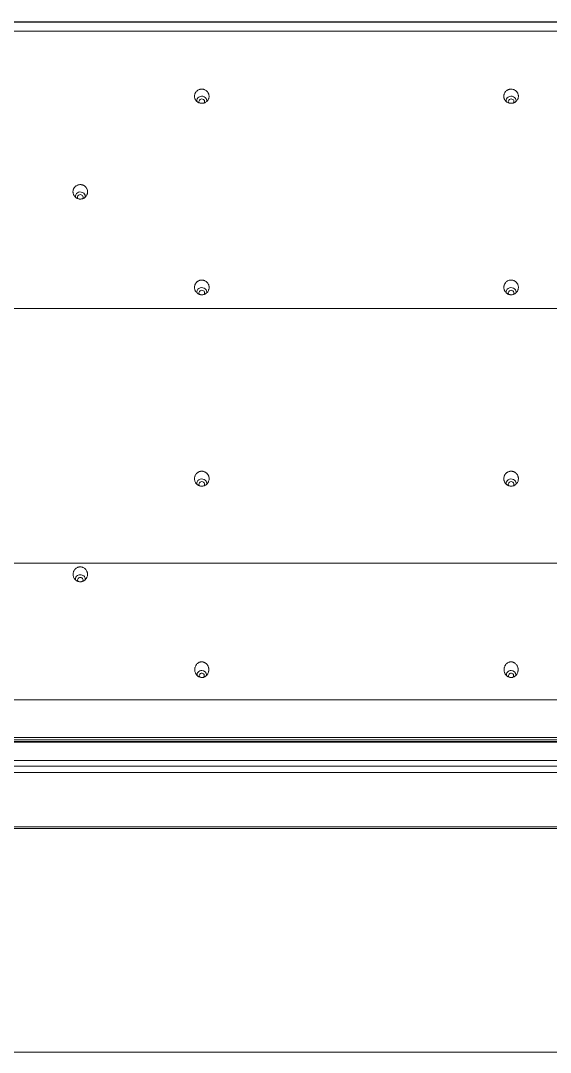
# Model space of a CAD drawing. Header units: millimetres. Extents: x 70151 to 230897, y 35202 to 113211.
# Drawn here: x 171612.6 to 171684.9, y 68656.1 to 68796.8 of the extents above; entities that cross this region are included whole.
import ezdxf

# ---------------------------------------------------------------- set-up
doc = ezdxf.new("R2010")
doc.units = ezdxf.units.MM
doc.header["$LTSCALE"] = 50
doc.layers.add('2-con', color=2, linetype='Continuous')
doc.layers.add('mark-B', color=2, linetype='Continuous', lineweight=20)

# ---------------------------------------------------------------- blocks, each defined once
blk = doc.blocks.new('무풍1way 일반')
at = {"layer": 'mark-B'}
for p, q in [((-439.26, -500.22), (439.26, -500.22)), ((-439.26, -500.24), (439.26, -500.24))]:
    blk.add_line(p, q, dxfattribs=at)
for centre, major_axis, start_param, end_param in [((-170.2, -411.21), (-0.641, 0), 6.140244, 6.283185), ((-170.2, -411.21), (-0.641, 0), 0, 1.570794), ((-170.2, -411.11), (0.346, 0), 2.274711, 6.283185), ((-170.2, -411.21), (-0.641, 0), 1.570794, 3.322627), ((-170.2, -411.11), (0.346, 0), 0, 0.786376), ((-128.03, -411.21), (-0.641, 0), 6.140244, 6.283185), ((-128.03, -411.21), (-0.641, 0), 0, 1.570794), ((-128.03, -411.11), (0.346, 0), 2.274711, 6.283185), ((-128.03, -411.21), (-0.641, 0), 1.570794, 3.322627), ((-128.03, -411.11), (0.346, 0), 0, 0.786376), ((-111.46, -424.26), (-0.666, 0), 6.13553, 6.283185), ((-111.46, -424.26), (-0.666, 0), 0, 1.5708), ((-111.46, -424.16), (0.372, 0), 2.50954, 6.283185), ((-111.46, -424.26), (-0.666, 0), 1.570794, 3.286499), ((-111.46, -424.16), (0.372, 0), 0, 0.653554), ((-170.2, -437.3), (-0.681, 0), 0, 3.312518), ((-170.2, -437.3), (-0.681, 0), 6.160467, 6.283185), ((-170.2, -437.2), (0.387, 0), 2.475078, 6.283185), ((-170.2, -437.2), (0.387, 0), 0, 0.649326), ((-128.03, -437.3), (-0.681, 0), 6.121197, 6.283185), ((-128.03, -437.3), (-0.681, 0), 0, 3.287283), ((-128.03, -437.2), (0.387, 0), 2.50895, 6.283185), ((-128.03, -437.2), (0.387, 0), 0, 0.657668), ((-170.2, -463.39), (-0.681, 0), 6.146921, 6.283185), ((-170.2, -463.39), (-0.681, 0), 0, 3.288756), ((-170.2, -463.29), (0.387, 0), 2.502574, 6.283185), ((-170.2, -463.29), (0.387, 0), 0, 0.658559), ((-128.03, -463.39), (-0.681, 0), 0, 3.286696), ((-128.03, -463.39), (-0.681, 0), 6.152808, 6.283185), ((-128.03, -463.29), (0.387, 0), 2.546164, 6.283185), ((-128.03, -463.29), (0.387, 0), 0, 0.595424), ((-111.46, -476.43), (-0.681, 0), 0, 3.280312), ((-111.46, -476.43), (-0.681, 0), 6.164986, 6.283185), ((-111.46, -476.33), (0.387, 0), 2.580027, 6.283185), ((-111.46, -476.33), (0.387, 0), 0, 0.55135), ((-170.2, -489.48), (-0.681, 0), 0, 3.274716), ((-170.2, -489.48), (-0.681, 0), 6.168127, 6.283185), ((-170.2, -489.38), (0.387, 0), 2.563152, 6.283185), ((-170.2, -489.38), (0.387, 0), 0, 0.584731), ((-128.03, -489.48), (-0.681, 0), 0, 3.274128), ((-128.03, -489.48), (-0.681, 0), 6.176466, 6.283185), ((-128.03, -489.38), (0.387, 0), 2.613321, 6.283185), ((-128.03, -489.38), (0.387, 0), 0, 0.511099)]:
    blk.add_ellipse(centre, major_axis=major_axis, ratio=0.913545, start_param=start_param, end_param=end_param, dxfattribs=at)
for points, degree, knots in [([(-456.22, -359.74), (-451.47, -359.74), (-441.96, -359.74), (-422.95, -359.74), (-389.69, -359.74), (-342.16, -359.74), (-285.14, -359.74), (-209.1, -359.74), (-114.05, -359.74), (-38.02, -359.74), (0, -359.74)], 3, [0, 0, 0, 0, 0.03125, 0.0625, 0.125, 0.25, 0.375, 0.5, 0.75, 1, 1, 1, 1]), ([(-456.22, -359.74), (-451.47, -359.74), (-441.96, -359.74), (-422.95, -359.74), (-389.69, -359.74), (-342.16, -359.74), (-285.14, -359.74), (-209.1, -359.74), (-114.05, -359.74), (-38.02, -359.74), (0, -359.74)], 3, [0, 0, 0, 0, 0.03125, 0.0625, 0.125, 0.25, 0.375, 0.5, 0.75, 1, 1, 1, 1]), ([(0, -390.48), (-70.86, -390.48), (-141.72, -390.48), (-248.01, -390.48), (-301.15, -390.48), (-363.15, -390.48), (-394.15, -390.48), (-411.87, -390.48), (-420.73, -390.48), (-425.15, -390.48)], 3, [0, 0, 0, 0, 0.5, 0.5, 0.75, 0.875, 0.9375, 0.96875, 1, 1, 1, 1]), ([(0, -390.48), (-70.86, -390.48), (-141.72, -390.48), (-248.01, -390.48), (-301.15, -390.48), (-363.15, -390.48), (-394.15, -390.48), (-411.87, -390.48), (-420.73, -390.48), (-425.15, -390.48)], 3, [0, 0, 0, 0, 0.5, 0.5, 0.75, 0.875, 0.9375, 0.96875, 1, 1, 1, 1]), ([(0, -397.9), (-35.56, -397.9), (-106.68, -397.9), (-213.36, -397.9), (-302.26, -397.9), (-364.49, -397.9), (-395.6, -397.9), (-413.38, -397.9), (-422.27, -397.9), (-426.72, -397.9)], 3, [0, 0, 0, 0, 0.25, 0.5, 0.75, 0.875, 0.9375, 0.96875, 1, 1, 1, 1]), ([(0, -397.9), (-35.56, -397.9), (-106.68, -397.9), (-213.36, -397.9), (-302.26, -397.9), (-364.49, -397.9), (-395.6, -397.9), (-413.38, -397.9), (-422.27, -397.9), (-426.72, -397.9)], 3, [0, 0, 0, 0, 0.25, 0.5, 0.75, 0.875, 0.9375, 0.96875, 1, 1, 1, 1]), ([(-426.89, -398.74), (-422.45, -398.74), (-418, -398.74), (-409.11, -398.74), (-404.66, -398.74), (-391.32, -398.74), (-382.43, -398.74), (-355.74, -398.74), (-302.38, -398.74), (-249.02, -398.74), (-142.3, -398.74), (-71.15, -398.74), (0, -398.74)], 3, [0, 0, 0, 0, 0.03125, 0.03125, 0.0625, 0.0625, 0.125, 0.125, 0.25, 0.5, 0.5, 1, 1, 1, 1]), ([(-426.89, -398.74), (-422.45, -398.74), (-418, -398.74), (-409.11, -398.74), (-404.66, -398.74), (-391.32, -398.74), (-382.43, -398.74), (-355.74, -398.74), (-302.38, -398.74), (-249.02, -398.74), (-142.3, -398.74), (-71.15, -398.74), (0, -398.74)], 3, [0, 0, 0, 0, 0.03125, 0.03125, 0.0625, 0.0625, 0.125, 0.125, 0.25, 0.5, 0.5, 1, 1, 1, 1]), ([(-426.89, -402.05), (-422.44, -402.05), (-418, -402.05), (-409.1, -402.05), (-404.66, -402.05), (-391.32, -402.05), (-382.42, -402.05), (-355.74, -402.05), (-337.96, -402.05), (-284.59, -402.05), (-249.02, -402.05), (-142.3, -402.05), (-71.15, -402.05), (0, -402.05)], 3, [0, 0, 0, 0, 0.03125, 0.03125, 0.0625, 0.0625, 0.125, 0.125, 0.25, 0.25, 0.5, 0.5, 1, 1, 1, 1]), ([(0, -402.14), (-71.15, -402.14), (-142.3, -402.14), (-249.02, -402.14), (-284.59, -402.14), (-337.95, -402.14), (-355.74, -402.14), (-382.42, -402.14), (-391.31, -402.14), (-404.65, -402.14), (-409.1, -402.14), (-417.99, -402.14), (-422.44, -402.14), (-426.89, -402.14)], 3, [0, 0, 0, 0, 0.5, 0.5, 0.75, 0.75, 0.875, 0.875, 0.9375, 0.9375, 0.96875, 0.96875, 1, 1, 1, 1]), ([(-169.32, -411.49), (-169.3, -411.55), (-169.28, -411.61), (-169.26, -411.71), (-169.25, -411.74), (-169.25, -411.79), (-169.25, -411.81), (-169.24, -411.84), (-169.24, -411.86), (-169.24, -411.94), (-169.24, -412.01), (-169.26, -412.11), (-169.26, -412.14), (-169.27, -412.19), (-169.28, -412.2), (-169.28, -412.24), (-169.29, -412.25), (-169.31, -412.33), (-169.34, -412.39), (-169.38, -412.48), (-169.4, -412.51), (-169.43, -412.55), (-169.44, -412.57), (-169.46, -412.59), (-169.47, -412.61), (-169.52, -412.67), (-169.56, -412.72), (-169.64, -412.78), (-169.66, -412.8), (-169.71, -412.83), (-169.72, -412.84), (-169.75, -412.86), (-169.76, -412.87), (-169.84, -412.91), (-169.9, -412.93), (-169.99, -412.96), (-170.02, -412.97), (-170.09, -412.98), (-170.12, -412.98), (-170.22, -412.99), (-170.29, -412.98), (-170.37, -412.97), (-170.39, -412.96), (-170.42, -412.96), (-170.44, -412.95), (-170.48, -412.94), (-170.51, -412.93), (-170.58, -412.9), (-170.61, -412.89), (-170.66, -412.85), (-170.69, -412.83), (-170.77, -412.78), (-170.82, -412.73), (-170.91, -412.63), (-170.95, -412.58), (-171.01, -412.5), (-171.02, -412.47), (-171.04, -412.42), (-171.05, -412.41), (-171.07, -412.38), (-171.07, -412.36), (-171.1, -412.29), (-171.12, -412.22), (-171.14, -412.14), (-171.14, -412.12), (-171.15, -412.09), (-171.15, -412.07), (-171.15, -412.02), (-171.16, -411.99), (-171.16, -411.89), (-171.16, -411.83), (-171.15, -411.74), (-171.14, -411.73), (-171.14, -411.7), (-171.13, -411.68), (-171.12, -411.63), (-171.11, -411.6), (-171.08, -411.5), (-171.06, -411.44), (-171.02, -411.37), (-171.01, -411.35), (-171, -411.33), (-170.99, -411.31), (-170.96, -411.27), (-170.94, -411.24), (-170.88, -411.16), (-170.84, -411.12), (-170.77, -411.06), (-170.76, -411.05), (-170.73, -411.03), (-170.72, -411.02), (-170.68, -410.99), (-170.65, -410.97), (-170.57, -410.93), (-170.5, -410.9), (-170.42, -410.88), (-170.41, -410.87), (-170.38, -410.87), (-170.36, -410.86), (-170.31, -410.85), (-170.24, -410.85), (-170.18, -410.85), (-170.13, -410.85), (-170.11, -410.85), (-170.08, -410.86), (-170.06, -410.86), (-169.98, -410.87), (-169.92, -410.89), (-169.84, -410.93), (-169.82, -410.93), (-169.79, -410.95), (-169.75, -410.97), (-169.68, -411.02), (-169.63, -411.06), (-169.59, -411.09), (-169.58, -411.1), (-169.55, -411.13), (-169.54, -411.14), (-169.49, -411.2), (-169.45, -411.25), (-169.4, -411.32), (-169.39, -411.34), (-169.38, -411.37), (-169.36, -411.4), (-169.35, -411.43), (-169.33, -411.46), (-169.33, -411.47), (-169.32, -411.49)], 3, [0, 0, 0, 0, 0.03125, 0.03125, 0.046875, 0.046875, 0.054687, 0.054687, 0.0625, 0.0625, 0.09375, 0.09375, 0.109375, 0.109375, 0.117187, 0.117187, 0.125, 0.125, 0.15625, 0.15625, 0.171875, 0.171875, 0.179687, 0.179687, 0.1875, 0.1875, 0.21875, 0.21875, 0.234375, 0.234375, 0.242187, 0.242187, 0.25, 0.25, 0.28125, 0.28125, 0.296875, 0.296875, 0.3125, 0.3125, 0.34375, 0.34375, 0.351562, 0.351562, 0.359375, 0.359375, 0.375, 0.375, 0.390625, 0.390625, 0.40625, 0.40625, 0.4375, 0.4375, 0.46875, 0.46875, 0.484375, 0.484375, 0.492187, 0.492187, 0.5, 0.5, 0.53125, 0.53125, 0.539062, 0.539062, 0.546875, 0.546875, 0.5625, 0.5625, 0.59375, 0.59375, 0.601562, 0.601562, 0.609375, 0.609375, 0.625, 0.625, 0.65625, 0.65625, 0.664062, 0.664062, 0.671875, 0.671875, 0.6875, 0.6875, 0.71875, 0.71875, 0.726562, 0.726562, 0.734375, 0.734375, 0.75, 0.75, 0.78125, 0.78125, 0.789062, 0.789062, 0.796875, 0.796875, 0.8125, 0.828125, 0.828125, 0.835937, 0.835937, 0.84375, 0.84375, 0.875, 0.875, 0.882812, 0.882812, 0.890625, 0.90625, 0.921875, 0.921875, 0.929687, 0.929687, 0.9375, 0.9375, 0.96875, 0.96875, 0.976562, 0.976562, 0.984375, 0.992187, 0.992187, 1, 1, 1, 1]), ([(-127.15, -411.49), (-127.12, -411.55), (-127.11, -411.61), (-127.09, -411.71), (-127.08, -411.74), (-127.07, -411.79), (-127.07, -411.81), (-127.07, -411.84), (-127.07, -411.86), (-127.07, -411.94), (-127.07, -412.01), (-127.08, -412.11), (-127.09, -412.14), (-127.1, -412.19), (-127.1, -412.2), (-127.11, -412.24), (-127.12, -412.25), (-127.14, -412.33), (-127.17, -412.39), (-127.21, -412.48), (-127.23, -412.51), (-127.25, -412.55), (-127.26, -412.57), (-127.28, -412.59), (-127.29, -412.61), (-127.34, -412.67), (-127.39, -412.72), (-127.46, -412.78), (-127.49, -412.8), (-127.53, -412.83), (-127.55, -412.84), (-127.57, -412.86), (-127.59, -412.87), (-127.66, -412.91), (-127.72, -412.93), (-127.82, -412.96), (-127.85, -412.97), (-127.92, -412.98), (-127.95, -412.98), (-128.05, -412.99), (-128.12, -412.98), (-128.2, -412.97), (-128.21, -412.96), (-128.25, -412.96), (-128.26, -412.95), (-128.31, -412.94), (-128.34, -412.93), (-128.4, -412.9), (-128.43, -412.89), (-128.49, -412.85), (-128.52, -412.83), (-128.6, -412.78), (-128.65, -412.73), (-128.74, -412.63), (-128.78, -412.58), (-128.83, -412.5), (-128.85, -412.47), (-128.87, -412.42), (-128.88, -412.41), (-128.89, -412.38), (-128.9, -412.36), (-128.93, -412.29), (-128.95, -412.22), (-128.96, -412.14), (-128.97, -412.12), (-128.97, -412.09), (-128.97, -412.07), (-128.98, -412.02), (-128.98, -411.99), (-128.99, -411.89), (-128.98, -411.83), (-128.97, -411.74), (-128.97, -411.73), (-128.96, -411.7), (-128.96, -411.68), (-128.95, -411.63), (-128.94, -411.6), (-128.91, -411.5), (-128.89, -411.44), (-128.85, -411.37), (-128.84, -411.35), (-128.82, -411.33), (-128.82, -411.31), (-128.79, -411.27), (-128.77, -411.24), (-128.71, -411.16), (-128.66, -411.12), (-128.6, -411.06), (-128.59, -411.05), (-128.56, -411.03), (-128.55, -411.02), (-128.51, -410.99), (-128.48, -410.97), (-128.39, -410.93), (-128.33, -410.9), (-128.25, -410.88), (-128.23, -410.87), (-128.2, -410.87), (-128.19, -410.86), (-128.14, -410.85), (-128.07, -410.85), (-128, -410.85), (-127.95, -410.85), (-127.94, -410.85), (-127.9, -410.86), (-127.89, -410.86), (-127.81, -410.87), (-127.74, -410.89), (-127.67, -410.93), (-127.65, -410.93), (-127.62, -410.95), (-127.58, -410.97), (-127.51, -411.02), (-127.45, -411.06), (-127.42, -411.09), (-127.41, -411.1), (-127.38, -411.13), (-127.37, -411.14), (-127.31, -411.2), (-127.27, -411.25), (-127.23, -411.32), (-127.22, -411.34), (-127.21, -411.37), (-127.19, -411.4), (-127.18, -411.43), (-127.16, -411.46), (-127.16, -411.47), (-127.15, -411.49)], 3, [0, 0, 0, 0, 0.03125, 0.03125, 0.046875, 0.046875, 0.054688, 0.054688, 0.0625, 0.0625, 0.09375, 0.09375, 0.109375, 0.109375, 0.117188, 0.117188, 0.125, 0.125, 0.15625, 0.15625, 0.171875, 0.171875, 0.179688, 0.179688, 0.1875, 0.1875, 0.21875, 0.21875, 0.234375, 0.234375, 0.242188, 0.242188, 0.25, 0.25, 0.28125, 0.28125, 0.296875, 0.296875, 0.3125, 0.3125, 0.34375, 0.34375, 0.351563, 0.351563, 0.359375, 0.359375, 0.375, 0.375, 0.390625, 0.390625, 0.40625, 0.40625, 0.4375, 0.4375, 0.46875, 0.46875, 0.484375, 0.484375, 0.492188, 0.492188, 0.5, 0.5, 0.53125, 0.53125, 0.539063, 0.539063, 0.546875, 0.546875, 0.5625, 0.5625, 0.59375, 0.59375, 0.601562, 0.601562, 0.609375, 0.609375, 0.625, 0.625, 0.65625, 0.65625, 0.664062, 0.664062, 0.671875, 0.671875, 0.6875, 0.6875, 0.71875, 0.71875, 0.726562, 0.726562, 0.734375, 0.734375, 0.75, 0.75, 0.78125, 0.78125, 0.789062, 0.789062, 0.796875, 0.796875, 0.8125, 0.828125, 0.828125, 0.835937, 0.835937, 0.84375, 0.84375, 0.875, 0.875, 0.882812, 0.882812, 0.890625, 0.90625, 0.921875, 0.921875, 0.929687, 0.929687, 0.9375, 0.9375, 0.96875, 0.96875, 0.976562, 0.976562, 0.984375, 0.992187, 0.992187, 1, 1, 1, 1]), ([(-110.64, -424.36), (-110.6, -424.42), (-110.57, -424.48), (-110.53, -424.6), (-110.51, -424.66), (-110.49, -424.74), (-110.49, -424.76), (-110.49, -424.79), (-110.48, -424.84), (-110.48, -424.92), (-110.48, -424.98), (-110.48, -425.03), (-110.49, -425.05), (-110.49, -425.08), (-110.49, -425.1), (-110.51, -425.18), (-110.53, -425.24), (-110.56, -425.33), (-110.58, -425.36), (-110.6, -425.4), (-110.61, -425.42), (-110.62, -425.45), (-110.63, -425.46), (-110.67, -425.53), (-110.71, -425.58), (-110.78, -425.65), (-110.81, -425.67), (-110.86, -425.72), (-110.88, -425.74), (-110.96, -425.79), (-111.02, -425.82), (-111.11, -425.86), (-111.14, -425.88), (-111.2, -425.9), (-111.27, -425.91), (-111.33, -425.92), (-111.38, -425.93), (-111.4, -425.93), (-111.43, -425.93), (-111.44, -425.93), (-111.53, -425.93), (-111.59, -425.92), (-111.69, -425.9), (-111.72, -425.89), (-111.78, -425.87), (-111.81, -425.86), (-111.9, -425.82), (-111.96, -425.79), (-112.03, -425.74), (-112.04, -425.73), (-112.07, -425.71), (-112.1, -425.68), (-112.16, -425.62), (-112.2, -425.58), (-112.23, -425.54), (-112.24, -425.52), (-112.26, -425.5), (-112.27, -425.48), (-112.32, -425.41), (-112.34, -425.36), (-112.38, -425.26), (-112.39, -425.23), (-112.41, -425.17), (-112.42, -425.14), (-112.43, -425.04), (-112.44, -424.98), (-112.44, -424.88), (-112.44, -424.85), (-112.43, -424.78), (-112.43, -424.75), (-112.41, -424.65), (-112.39, -424.59), (-112.36, -424.52), (-112.35, -424.5), (-112.34, -424.47), (-112.32, -424.43), (-112.28, -424.36), (-112.24, -424.3), (-112.21, -424.27), (-112.2, -424.25), (-112.18, -424.23), (-112.17, -424.22), (-112.11, -424.16), (-112.06, -424.11), (-111.98, -424.06), (-111.95, -424.04), (-111.91, -424.02), (-111.9, -424.01), (-111.87, -423.99), (-111.85, -423.99), (-111.78, -423.95), (-111.72, -423.93), (-111.64, -423.92), (-111.62, -423.91), (-111.59, -423.91), (-111.57, -423.91), (-111.52, -423.9), (-111.49, -423.9), (-111.39, -423.9), (-111.32, -423.91), (-111.23, -423.93), (-111.2, -423.94), (-111.13, -423.96), (-111.07, -423.98), (-111.01, -424.01), (-110.97, -424.03), (-110.96, -424.04), (-110.93, -424.06), (-110.92, -424.07), (-110.85, -424.12), (-110.8, -424.16), (-110.73, -424.23), (-110.71, -424.26), (-110.67, -424.31), (-110.65, -424.34), (-110.64, -424.36)], 3, [0, 0, 0, 0, 0.03125, 0.03125, 0.0625, 0.0625, 0.070313, 0.070313, 0.078125, 0.09375, 0.109375, 0.109375, 0.117188, 0.117188, 0.125, 0.125, 0.15625, 0.15625, 0.171875, 0.171875, 0.179688, 0.179688, 0.1875, 0.1875, 0.21875, 0.21875, 0.234375, 0.234375, 0.25, 0.25, 0.28125, 0.28125, 0.296875, 0.296875, 0.3125, 0.328125, 0.328125, 0.335937, 0.335937, 0.34375, 0.34375, 0.375, 0.375, 0.390625, 0.390625, 0.40625, 0.40625, 0.4375, 0.4375, 0.445312, 0.445312, 0.453125, 0.46875, 0.484375, 0.484375, 0.492187, 0.492187, 0.5, 0.5, 0.53125, 0.53125, 0.546875, 0.546875, 0.5625, 0.5625, 0.59375, 0.59375, 0.609375, 0.609375, 0.625, 0.625, 0.65625, 0.65625, 0.664063, 0.664063, 0.671875, 0.6875, 0.703125, 0.703125, 0.710938, 0.710938, 0.71875, 0.71875, 0.75, 0.75, 0.765625, 0.765625, 0.773438, 0.773438, 0.78125, 0.78125, 0.8125, 0.8125, 0.820313, 0.820313, 0.828125, 0.828125, 0.84375, 0.84375, 0.875, 0.875, 0.890625, 0.890625, 0.90625, 0.921875, 0.921875, 0.929688, 0.929688, 0.9375, 0.9375, 0.96875, 0.96875, 0.984375, 0.984375, 1, 1, 1, 1]), ([(-169.21, -437.9), (-169.2, -437.96), (-169.21, -438.09), (-169.24, -438.22), (-169.26, -438.3), (-169.27, -438.31), (-169.28, -438.34), (-169.3, -438.39), (-169.34, -438.46), (-169.37, -438.52), (-169.4, -438.56), (-169.41, -438.57), (-169.43, -438.6), (-169.44, -438.61), (-169.49, -438.67), (-169.54, -438.72), (-169.62, -438.78), (-169.64, -438.8), (-169.69, -438.83), (-169.7, -438.84), (-169.73, -438.85), (-169.74, -438.86), (-169.82, -438.9), (-169.88, -438.92), (-169.96, -438.94), (-169.98, -438.95), (-170.01, -438.95), (-170.02, -438.96), (-170.07, -438.97), (-170.11, -438.97), (-170.21, -438.98), (-170.27, -438.97), (-170.35, -438.96), (-170.37, -438.96), (-170.4, -438.95), (-170.45, -438.94), (-170.53, -438.92), (-170.59, -438.89), (-170.64, -438.87), (-170.65, -438.86), (-170.68, -438.85), (-170.7, -438.84), (-170.77, -438.79), (-170.82, -438.76), (-170.88, -438.7), (-170.89, -438.69), (-170.91, -438.66), (-170.93, -438.65), (-170.96, -438.61), (-170.98, -438.59), (-171.04, -438.51), (-171.07, -438.45), (-171.11, -438.36), (-171.12, -438.33), (-171.15, -438.27), (-171.17, -438.21), (-171.18, -438.14), (-171.19, -438.08), (-171.19, -438.05), (-171.2, -437.95), (-171.19, -437.88), (-171.18, -437.79), (-171.18, -437.75), (-171.16, -437.71), (-171.16, -437.69), (-171.15, -437.66), (-171.15, -437.64), (-171.12, -437.56), (-171.09, -437.5), (-171.05, -437.43), (-171.05, -437.42), (-171.03, -437.39), (-171.02, -437.38), (-170.99, -437.34), (-170.97, -437.31), (-170.91, -437.24), (-170.86, -437.19), (-170.8, -437.14), (-170.78, -437.13), (-170.75, -437.11), (-170.71, -437.08), (-170.64, -437.04), (-170.58, -437.01), (-170.54, -437), (-170.52, -436.99), (-170.49, -436.98), (-170.47, -436.97), (-170.39, -436.95), (-170.33, -436.94), (-170.23, -436.94), (-170.19, -436.94), (-170.14, -436.94), (-170.13, -436.94), (-170.09, -436.94), (-170.08, -436.94), (-170, -436.96), (-169.93, -436.97), (-169.85, -437), (-169.84, -437.01), (-169.81, -437.02), (-169.76, -437.04), (-169.69, -437.08), (-169.63, -437.12), (-169.6, -437.15), (-169.58, -437.16), (-169.56, -437.18), (-169.54, -437.19), (-169.48, -437.24), (-169.44, -437.29), (-169.38, -437.37), (-169.36, -437.4), (-169.33, -437.46), (-169.32, -437.49), (-169.27, -437.58), (-169.25, -437.64), (-169.23, -437.73), (-169.22, -437.77), (-169.21, -437.83), (-169.21, -437.86), (-169.21, -437.9)], 3, [0, 0, 0, 0, 0.03125, 0.0625, 0.0625, 0.070313, 0.070313, 0.078125, 0.09375, 0.109375, 0.109375, 0.117188, 0.117188, 0.125, 0.125, 0.15625, 0.15625, 0.171875, 0.171875, 0.179688, 0.179688, 0.1875, 0.1875, 0.21875, 0.21875, 0.226563, 0.226563, 0.234375, 0.234375, 0.25, 0.25, 0.28125, 0.28125, 0.289063, 0.289063, 0.296875, 0.3125, 0.328125, 0.328125, 0.335938, 0.335938, 0.34375, 0.34375, 0.375, 0.375, 0.382813, 0.382813, 0.390625, 0.390625, 0.40625, 0.40625, 0.4375, 0.4375, 0.453125, 0.453125, 0.46875, 0.484375, 0.484375, 0.5, 0.5, 0.53125, 0.53125, 0.546875, 0.546875, 0.554688, 0.554688, 0.5625, 0.5625, 0.59375, 0.59375, 0.601563, 0.601563, 0.609375, 0.609375, 0.625, 0.625, 0.65625, 0.65625, 0.664063, 0.664063, 0.671875, 0.6875, 0.703125, 0.703125, 0.710938, 0.710938, 0.71875, 0.71875, 0.75, 0.75, 0.765625, 0.765625, 0.773438, 0.773438, 0.78125, 0.78125, 0.8125, 0.8125, 0.820312, 0.820312, 0.828125, 0.84375, 0.859375, 0.859375, 0.867187, 0.867187, 0.875, 0.875, 0.90625, 0.90625, 0.921875, 0.921875, 0.9375, 0.9375, 0.96875, 0.96875, 0.984375, 0.984375, 1, 1, 1, 1]), ([(-129.02, -437.9), (-129.02, -437.83), (-129, -437.7), (-128.95, -437.58), (-128.92, -437.5), (-128.91, -437.49), (-128.9, -437.46), (-128.87, -437.42), (-128.83, -437.35), (-128.79, -437.3), (-128.75, -437.26), (-128.74, -437.25), (-128.72, -437.22), (-128.71, -437.21), (-128.65, -437.16), (-128.6, -437.12), (-128.51, -437.06), (-128.48, -437.05), (-128.44, -437.03), (-128.42, -437.02), (-128.39, -437.01), (-128.38, -437), (-128.3, -436.97), (-128.23, -436.96), (-128.15, -436.94), (-128.14, -436.94), (-128.1, -436.94), (-128.09, -436.94), (-128.04, -436.94), (-128, -436.94), (-127.9, -436.94), (-127.84, -436.95), (-127.71, -436.99), (-127.65, -437.01), (-127.56, -437.05), (-127.53, -437.07), (-127.49, -437.1), (-127.47, -437.11), (-127.45, -437.13), (-127.43, -437.14), (-127.37, -437.19), (-127.32, -437.23), (-127.27, -437.29), (-127.26, -437.31), (-127.24, -437.33), (-127.23, -437.35), (-127.2, -437.39), (-127.18, -437.42), (-127.13, -437.5), (-127.11, -437.56), (-127.06, -437.69), (-127.05, -437.75), (-127.04, -437.85), (-127.03, -437.88), (-127.03, -437.95), (-127.03, -437.98), (-127.04, -438.08), (-127.05, -438.14), (-127.07, -438.24), (-127.08, -438.27), (-127.1, -438.31), (-127.1, -438.33), (-127.11, -438.36), (-127.12, -438.38), (-127.15, -438.45), (-127.19, -438.51), (-127.24, -438.57), (-127.25, -438.59), (-127.27, -438.61), (-127.28, -438.62), (-127.31, -438.66), (-127.33, -438.69), (-127.4, -438.75), (-127.46, -438.79), (-127.53, -438.84), (-127.54, -438.84), (-127.57, -438.86), (-127.62, -438.88), (-127.69, -438.92), (-127.75, -438.93), (-127.8, -438.95), (-127.82, -438.95), (-127.85, -438.96), (-127.87, -438.96), (-127.95, -438.97), (-128.02, -438.98), (-128.12, -438.97), (-128.15, -438.97), (-128.21, -438.96), (-128.25, -438.95), (-128.34, -438.92), (-128.4, -438.9), (-128.48, -438.86), (-128.49, -438.85), (-128.52, -438.84), (-128.57, -438.81), (-128.63, -438.76), (-128.68, -438.72), (-128.73, -438.68), (-128.75, -438.65), (-128.82, -438.58), (-128.86, -438.52), (-128.9, -438.45), (-128.9, -438.44), (-128.92, -438.41), (-128.93, -438.39), (-128.95, -438.35), (-128.96, -438.32), (-128.99, -438.22), (-129, -438.16), (-129.02, -438.06), (-129.02, -438.03), (-129.02, -437.96), (-129.02, -437.93), (-129.02, -437.9)], 3, [0, 0, 0, 0, 0.03125, 0.0625, 0.0625, 0.070312, 0.070312, 0.078125, 0.09375, 0.109375, 0.109375, 0.117187, 0.117187, 0.125, 0.125, 0.15625, 0.15625, 0.171875, 0.171875, 0.179687, 0.179687, 0.1875, 0.1875, 0.21875, 0.21875, 0.226562, 0.226562, 0.234375, 0.234375, 0.25, 0.25, 0.28125, 0.28125, 0.3125, 0.3125, 0.328125, 0.328125, 0.335938, 0.335938, 0.34375, 0.34375, 0.375, 0.375, 0.382813, 0.382813, 0.390625, 0.390625, 0.40625, 0.40625, 0.4375, 0.4375, 0.46875, 0.46875, 0.484375, 0.484375, 0.5, 0.5, 0.53125, 0.53125, 0.546875, 0.546875, 0.554688, 0.554688, 0.5625, 0.5625, 0.59375, 0.59375, 0.601563, 0.601563, 0.609375, 0.609375, 0.625, 0.625, 0.65625, 0.65625, 0.664063, 0.664063, 0.671875, 0.6875, 0.703125, 0.703125, 0.710938, 0.710938, 0.71875, 0.71875, 0.75, 0.75, 0.765625, 0.765625, 0.78125, 0.78125, 0.8125, 0.8125, 0.820313, 0.820313, 0.828125, 0.84375, 0.859375, 0.859375, 0.875, 0.875, 0.90625, 0.90625, 0.914063, 0.914063, 0.921875, 0.921875, 0.9375, 0.9375, 0.96875, 0.96875, 0.984375, 0.984375, 1, 1, 1, 1]), ([(-169.21, -463.99), (-169.2, -464.05), (-169.21, -464.12), (-169.22, -464.21), (-169.23, -464.24), (-169.24, -464.29), (-169.24, -464.31), (-169.25, -464.34), (-169.26, -464.35), (-169.28, -464.43), (-169.31, -464.49), (-169.36, -464.57), (-169.38, -464.6), (-169.41, -464.64), (-169.42, -464.65), (-169.44, -464.68), (-169.45, -464.69), (-169.5, -464.75), (-169.55, -464.8), (-169.61, -464.85), (-169.63, -464.86), (-169.65, -464.87), (-169.67, -464.88), (-169.71, -464.91), (-169.74, -464.93), (-169.83, -464.97), (-169.89, -464.99), (-169.97, -465.01), (-169.99, -465.02), (-170.02, -465.02), (-170.07, -465.03), (-170.15, -465.04), (-170.21, -465.04), (-170.26, -465.04), (-170.28, -465.04), (-170.31, -465.03), (-170.33, -465.03), (-170.41, -465.02), (-170.48, -465), (-170.55, -464.97), (-170.57, -464.97), (-170.6, -464.96), (-170.61, -464.95), (-170.66, -464.93), (-170.69, -464.91), (-170.77, -464.86), (-170.82, -464.82), (-170.88, -464.76), (-170.9, -464.75), (-170.92, -464.73), (-170.95, -464.69), (-171, -464.63), (-171.04, -464.58), (-171.07, -464.52), (-171.09, -464.49), (-171.13, -464.4), (-171.15, -464.34), (-171.17, -464.26), (-171.17, -464.25), (-171.18, -464.21), (-171.18, -464.2), (-171.19, -464.15), (-171.19, -464.12), (-171.2, -464.02), (-171.19, -463.96), (-171.18, -463.86), (-171.17, -463.83), (-171.16, -463.76), (-171.15, -463.73), (-171.12, -463.64), (-171.09, -463.58), (-171.04, -463.5), (-171.02, -463.47), (-170.98, -463.42), (-170.94, -463.37), (-170.9, -463.32), (-170.86, -463.29), (-170.85, -463.27), (-170.83, -463.25), (-170.81, -463.24), (-170.75, -463.19), (-170.69, -463.16), (-170.6, -463.12), (-170.57, -463.1), (-170.53, -463.09), (-170.51, -463.08), (-170.48, -463.07), (-170.46, -463.07), (-170.38, -463.05), (-170.32, -463.03), (-170.24, -463.03), (-170.22, -463.03), (-170.19, -463.03), (-170.14, -463.03), (-170.05, -463.04), (-169.99, -463.05), (-169.94, -463.06), (-169.93, -463.07), (-169.89, -463.08), (-169.88, -463.08), (-169.8, -463.11), (-169.74, -463.14), (-169.66, -463.19), (-169.63, -463.21), (-169.58, -463.25), (-169.55, -463.27), (-169.48, -463.34), (-169.44, -463.39), (-169.39, -463.45), (-169.38, -463.47), (-169.36, -463.49), (-169.34, -463.54), (-169.3, -463.61), (-169.27, -463.67), (-169.26, -463.71), (-169.25, -463.73), (-169.24, -463.76), (-169.24, -463.78), (-169.22, -463.86), (-169.21, -463.92), (-169.21, -463.99)], 3, [0, 0, 0, 0, 0.03125, 0.03125, 0.046875, 0.046875, 0.054687, 0.054687, 0.0625, 0.0625, 0.09375, 0.09375, 0.109375, 0.109375, 0.117187, 0.117187, 0.125, 0.125, 0.15625, 0.15625, 0.164062, 0.164062, 0.171875, 0.171875, 0.1875, 0.1875, 0.21875, 0.21875, 0.226562, 0.226562, 0.234375, 0.25, 0.265625, 0.265625, 0.273437, 0.273437, 0.28125, 0.28125, 0.3125, 0.3125, 0.320313, 0.320313, 0.328125, 0.328125, 0.34375, 0.34375, 0.375, 0.375, 0.382813, 0.382813, 0.390625, 0.40625, 0.421875, 0.421875, 0.4375, 0.4375, 0.46875, 0.46875, 0.476563, 0.476563, 0.484375, 0.484375, 0.5, 0.5, 0.53125, 0.53125, 0.546875, 0.546875, 0.5625, 0.5625, 0.59375, 0.59375, 0.609375, 0.609375, 0.625, 0.640625, 0.640625, 0.648438, 0.648438, 0.65625, 0.65625, 0.6875, 0.6875, 0.703125, 0.703125, 0.710938, 0.710938, 0.71875, 0.71875, 0.75, 0.75, 0.757813, 0.757813, 0.765625, 0.78125, 0.796875, 0.796875, 0.804688, 0.804688, 0.8125, 0.8125, 0.84375, 0.84375, 0.859375, 0.859375, 0.875, 0.875, 0.90625, 0.90625, 0.914063, 0.914063, 0.921875, 0.9375, 0.953125, 0.953125, 0.960938, 0.960938, 0.96875, 0.96875, 1, 1, 1, 1]), ([(-129.02, -463.99), (-129.02, -463.92), (-129.01, -463.86), (-128.98, -463.76), (-128.97, -463.73), (-128.95, -463.67), (-128.94, -463.64), (-128.9, -463.55), (-128.87, -463.49), (-128.81, -463.42), (-128.79, -463.39), (-128.76, -463.35), (-128.75, -463.34), (-128.72, -463.32), (-128.71, -463.31), (-128.65, -463.25), (-128.6, -463.21), (-128.53, -463.17), (-128.51, -463.16), (-128.49, -463.14), (-128.47, -463.14), (-128.43, -463.11), (-128.4, -463.1), (-128.3, -463.07), (-128.24, -463.05), (-128.14, -463.04), (-128.11, -463.03), (-128.04, -463.03), (-127.98, -463.03), (-127.91, -463.04), (-127.86, -463.04), (-127.85, -463.05), (-127.81, -463.05), (-127.8, -463.06), (-127.72, -463.08), (-127.66, -463.1), (-127.58, -463.14), (-127.57, -463.14), (-127.54, -463.16), (-127.52, -463.17), (-127.48, -463.19), (-127.45, -463.21), (-127.38, -463.27), (-127.33, -463.32), (-127.24, -463.42), (-127.2, -463.47), (-127.15, -463.55), (-127.14, -463.58), (-127.12, -463.63), (-127.11, -463.64), (-127.1, -463.67), (-127.09, -463.69), (-127.07, -463.76), (-127.05, -463.83), (-127.04, -463.91), (-127.04, -463.92), (-127.03, -463.95), (-127.03, -463.97), (-127.03, -464.02), (-127.03, -464.05), (-127.04, -464.15), (-127.05, -464.21), (-127.07, -464.31), (-127.08, -464.34), (-127.1, -464.4), (-127.11, -464.43), (-127.15, -464.52), (-127.19, -464.57), (-127.24, -464.65), (-127.26, -464.68), (-127.31, -464.73), (-127.35, -464.78), (-127.4, -464.82), (-127.44, -464.85), (-127.45, -464.86), (-127.48, -464.88), (-127.5, -464.88), (-127.57, -464.93), (-127.63, -464.96), (-127.72, -464.99), (-127.75, -465), (-127.81, -465.02), (-127.85, -465.02), (-127.94, -465.04), (-128.01, -465.04), (-128.09, -465.04), (-128.11, -465.04), (-128.14, -465.03), (-128.19, -465.03), (-128.27, -465.01), (-128.33, -464.99), (-128.38, -464.97), (-128.4, -464.97), (-128.43, -464.95), (-128.44, -464.95), (-128.52, -464.91), (-128.57, -464.88), (-128.65, -464.82), (-128.68, -464.8), (-128.72, -464.75), (-128.75, -464.73), (-128.81, -464.66), (-128.85, -464.6), (-128.89, -464.53), (-128.9, -464.52), (-128.91, -464.49), (-128.94, -464.44), (-128.97, -464.37), (-128.98, -464.31), (-129, -464.26), (-129, -464.24), (-129.01, -464.21), (-129.01, -464.2), (-129.02, -464.12), (-129.02, -464.05), (-129.02, -463.99)], 3, [0, 0, 0, 0, 0.03125, 0.03125, 0.046875, 0.046875, 0.0625, 0.0625, 0.09375, 0.09375, 0.109375, 0.109375, 0.117188, 0.117188, 0.125, 0.125, 0.15625, 0.15625, 0.164063, 0.164063, 0.171875, 0.171875, 0.1875, 0.1875, 0.21875, 0.21875, 0.234375, 0.234375, 0.25, 0.265625, 0.265625, 0.273438, 0.273438, 0.28125, 0.28125, 0.3125, 0.3125, 0.320313, 0.320313, 0.328125, 0.328125, 0.34375, 0.34375, 0.375, 0.375, 0.40625, 0.40625, 0.421875, 0.421875, 0.429688, 0.429688, 0.4375, 0.4375, 0.46875, 0.46875, 0.476563, 0.476563, 0.484375, 0.484375, 0.5, 0.5, 0.53125, 0.53125, 0.546875, 0.546875, 0.5625, 0.5625, 0.59375, 0.59375, 0.609375, 0.609375, 0.625, 0.640625, 0.640625, 0.648438, 0.648438, 0.65625, 0.65625, 0.6875, 0.6875, 0.703125, 0.703125, 0.71875, 0.71875, 0.75, 0.75, 0.757813, 0.757813, 0.765625, 0.78125, 0.796875, 0.796875, 0.804688, 0.804688, 0.8125, 0.8125, 0.84375, 0.84375, 0.859375, 0.859375, 0.875, 0.875, 0.90625, 0.90625, 0.914063, 0.914063, 0.921875, 0.9375, 0.953125, 0.953125, 0.960938, 0.960938, 0.96875, 0.96875, 1, 1, 1, 1]), ([(-112.45, -477.03), (-112.45, -476.97), (-112.44, -476.9), (-112.42, -476.81), (-112.41, -476.78), (-112.39, -476.72), (-112.38, -476.69), (-112.34, -476.6), (-112.3, -476.54), (-112.25, -476.47), (-112.23, -476.44), (-112.18, -476.39), (-112.16, -476.37), (-112.09, -476.3), (-112.04, -476.26), (-111.95, -476.21), (-111.92, -476.2), (-111.87, -476.17), (-111.81, -476.14), (-111.74, -476.12), (-111.68, -476.11), (-111.65, -476.1), (-111.55, -476.08), (-111.48, -476.08), (-111.39, -476.08), (-111.35, -476.09), (-111.3, -476.09), (-111.29, -476.1), (-111.26, -476.1), (-111.24, -476.11), (-111.16, -476.13), (-111.1, -476.15), (-111.02, -476.18), (-111.01, -476.19), (-110.98, -476.2), (-110.97, -476.21), (-110.92, -476.24), (-110.9, -476.26), (-110.82, -476.31), (-110.77, -476.36), (-110.68, -476.45), (-110.64, -476.5), (-110.59, -476.59), (-110.58, -476.61), (-110.55, -476.66), (-110.55, -476.67), (-110.54, -476.7), (-110.53, -476.72), (-110.5, -476.79), (-110.49, -476.85), (-110.47, -476.93), (-110.47, -476.95), (-110.47, -476.98), (-110.47, -477), (-110.46, -477.04), (-110.46, -477.08), (-110.47, -477.17), (-110.48, -477.24), (-110.49, -477.31), (-110.5, -477.33), (-110.51, -477.36), (-110.52, -477.41), (-110.55, -477.48), (-110.58, -477.54), (-110.61, -477.59), (-110.63, -477.62), (-110.69, -477.7), (-110.73, -477.75), (-110.8, -477.81), (-110.83, -477.83), (-110.88, -477.87), (-110.91, -477.89), (-110.99, -477.94), (-111.05, -477.97), (-111.13, -478), (-111.14, -478), (-111.17, -478.01), (-111.19, -478.02), (-111.24, -478.03), (-111.27, -478.04), (-111.37, -478.05), (-111.43, -478.06), (-111.51, -478.05), (-111.53, -478.05), (-111.56, -478.05), (-111.61, -478.04), (-111.69, -478.03), (-111.76, -478.01), (-111.8, -477.99), (-111.82, -477.99), (-111.85, -477.98), (-111.86, -477.97), (-111.94, -477.94), (-111.99, -477.9), (-112.07, -477.85), (-112.1, -477.82), (-112.15, -477.78), (-112.17, -477.76), (-112.24, -477.69), (-112.27, -477.64), (-112.32, -477.57), (-112.32, -477.55), (-112.34, -477.52), (-112.36, -477.48), (-112.39, -477.41), (-112.41, -477.35), (-112.43, -477.3), (-112.43, -477.29), (-112.44, -477.25), (-112.44, -477.24), (-112.45, -477.16), (-112.45, -477.09), (-112.45, -477.03)], 3, [0, 0, 0, 0, 0.03125, 0.03125, 0.046875, 0.046875, 0.0625, 0.0625, 0.09375, 0.09375, 0.109375, 0.109375, 0.125, 0.125, 0.15625, 0.15625, 0.171875, 0.171875, 0.1875, 0.203125, 0.203125, 0.21875, 0.21875, 0.25, 0.25, 0.265625, 0.265625, 0.273437, 0.273437, 0.28125, 0.28125, 0.3125, 0.3125, 0.320312, 0.320312, 0.328125, 0.328125, 0.34375, 0.34375, 0.375, 0.375, 0.40625, 0.40625, 0.421875, 0.421875, 0.429687, 0.429687, 0.4375, 0.4375, 0.46875, 0.46875, 0.476562, 0.476562, 0.484375, 0.484375, 0.5, 0.5, 0.53125, 0.53125, 0.539062, 0.539062, 0.546875, 0.5625, 0.578125, 0.578125, 0.59375, 0.59375, 0.625, 0.625, 0.640625, 0.640625, 0.65625, 0.65625, 0.6875, 0.6875, 0.695312, 0.695312, 0.703125, 0.703125, 0.71875, 0.71875, 0.75, 0.75, 0.757812, 0.757812, 0.765625, 0.78125, 0.796875, 0.796875, 0.804687, 0.804687, 0.8125, 0.8125, 0.84375, 0.84375, 0.859375, 0.859375, 0.875, 0.875, 0.90625, 0.90625, 0.914062, 0.914062, 0.921875, 0.9375, 0.953125, 0.953125, 0.960937, 0.960937, 0.96875, 0.96875, 1, 1, 1, 1]), ([(-169.21, -490.07), (-169.2, -490.14), (-169.21, -490.2), (-169.22, -490.29), (-169.23, -490.32), (-169.25, -490.38), (-169.26, -490.41), (-169.29, -490.5), (-169.32, -490.56), (-169.37, -490.64), (-169.39, -490.67), (-169.43, -490.72), (-169.45, -490.74), (-169.52, -490.81), (-169.57, -490.85), (-169.65, -490.91), (-169.67, -490.92), (-169.73, -490.96), (-169.79, -490.99), (-169.85, -491.01), (-169.9, -491.02), (-169.91, -491.03), (-169.94, -491.04), (-169.96, -491.04), (-170.04, -491.06), (-170.1, -491.07), (-170.2, -491.07), (-170.23, -491.07), (-170.28, -491.07), (-170.3, -491.07), (-170.33, -491.06), (-170.35, -491.06), (-170.43, -491.05), (-170.49, -491.03), (-170.57, -491), (-170.58, -491), (-170.61, -490.98), (-170.63, -490.98), (-170.67, -490.96), (-170.7, -490.94), (-170.78, -490.89), (-170.83, -490.85), (-170.91, -490.79), (-170.93, -490.76), (-170.97, -490.71), (-171.01, -490.67), (-171.05, -490.61), (-171.08, -490.56), (-171.09, -490.53), (-171.13, -490.44), (-171.15, -490.38), (-171.17, -490.31), (-171.18, -490.29), (-171.18, -490.26), (-171.18, -490.24), (-171.19, -490.2), (-171.19, -490.17), (-171.2, -490.07), (-171.19, -490.01), (-171.18, -489.93), (-171.18, -489.91), (-171.17, -489.88), (-171.16, -489.84), (-171.13, -489.76), (-171.11, -489.71), (-171.09, -489.66), (-171.08, -489.65), (-171.06, -489.62), (-171.05, -489.61), (-171.01, -489.54), (-170.97, -489.49), (-170.9, -489.42), (-170.88, -489.4), (-170.84, -489.37), (-170.83, -489.36), (-170.81, -489.34), (-170.79, -489.33), (-170.73, -489.28), (-170.67, -489.25), (-170.6, -489.22), (-170.58, -489.21), (-170.55, -489.2), (-170.54, -489.19), (-170.49, -489.18), (-170.46, -489.17), (-170.36, -489.15), (-170.3, -489.14), (-170.22, -489.14), (-170.2, -489.14), (-170.17, -489.14), (-170.12, -489.14), (-170.04, -489.15), (-169.97, -489.16), (-169.93, -489.17), (-169.91, -489.18), (-169.88, -489.19), (-169.86, -489.19), (-169.79, -489.22), (-169.73, -489.25), (-169.65, -489.3), (-169.62, -489.32), (-169.57, -489.36), (-169.54, -489.38), (-169.47, -489.44), (-169.43, -489.49), (-169.38, -489.56), (-169.37, -489.57), (-169.35, -489.6), (-169.33, -489.64), (-169.29, -489.71), (-169.27, -489.76), (-169.25, -489.81), (-169.25, -489.82), (-169.24, -489.85), (-169.23, -489.87), (-169.22, -489.95), (-169.21, -490.01), (-169.21, -490.07)], 3, [0, 0, 0, 0, 0.03125, 0.03125, 0.046875, 0.046875, 0.0625, 0.0625, 0.09375, 0.09375, 0.109375, 0.109375, 0.125, 0.125, 0.15625, 0.15625, 0.171875, 0.171875, 0.1875, 0.203125, 0.203125, 0.210938, 0.210938, 0.21875, 0.21875, 0.25, 0.25, 0.265625, 0.265625, 0.273438, 0.273438, 0.28125, 0.28125, 0.3125, 0.3125, 0.320313, 0.320313, 0.328125, 0.328125, 0.34375, 0.34375, 0.375, 0.375, 0.390625, 0.390625, 0.40625, 0.421875, 0.421875, 0.4375, 0.4375, 0.46875, 0.46875, 0.476563, 0.476563, 0.484375, 0.484375, 0.5, 0.5, 0.53125, 0.53125, 0.539063, 0.539063, 0.546875, 0.5625, 0.578125, 0.578125, 0.585938, 0.585938, 0.59375, 0.59375, 0.625, 0.625, 0.640625, 0.640625, 0.648438, 0.648438, 0.65625, 0.65625, 0.6875, 0.6875, 0.695313, 0.695313, 0.703125, 0.703125, 0.71875, 0.71875, 0.75, 0.75, 0.757813, 0.757813, 0.765625, 0.78125, 0.796875, 0.796875, 0.804688, 0.804688, 0.8125, 0.8125, 0.84375, 0.84375, 0.859375, 0.859375, 0.875, 0.875, 0.90625, 0.90625, 0.914063, 0.914063, 0.921875, 0.9375, 0.953125, 0.953125, 0.960938, 0.960938, 0.96875, 0.96875, 1, 1, 1, 1]), ([(-129.02, -490.07), (-129.02, -490.01), (-129.01, -489.95), (-128.99, -489.86), (-128.98, -489.83), (-128.96, -489.77), (-128.95, -489.74), (-128.91, -489.65), (-128.87, -489.6), (-128.82, -489.52), (-128.8, -489.49), (-128.76, -489.44), (-128.73, -489.42), (-128.66, -489.36), (-128.61, -489.32), (-128.54, -489.28), (-128.53, -489.27), (-128.5, -489.25), (-128.46, -489.23), (-128.38, -489.2), (-128.32, -489.18), (-128.27, -489.17), (-128.26, -489.16), (-128.22, -489.15), (-128.21, -489.15), (-128.13, -489.14), (-128.06, -489.13), (-127.96, -489.14), (-127.93, -489.14), (-127.88, -489.15), (-127.87, -489.15), (-127.83, -489.15), (-127.82, -489.16), (-127.74, -489.18), (-127.68, -489.2), (-127.6, -489.23), (-127.59, -489.24), (-127.56, -489.25), (-127.54, -489.26), (-127.5, -489.28), (-127.47, -489.3), (-127.39, -489.35), (-127.35, -489.4), (-127.28, -489.47), (-127.26, -489.49), (-127.22, -489.54), (-127.18, -489.59), (-127.15, -489.65), (-127.12, -489.7), (-127.11, -489.73), (-127.07, -489.82), (-127.06, -489.88), (-127.04, -489.96), (-127.04, -489.98), (-127.04, -490.01), (-127.04, -490.02), (-127.03, -490.07), (-127.03, -490.1), (-127.03, -490.2), (-127.04, -490.26), (-127.06, -490.34), (-127.07, -490.35), (-127.07, -490.38), (-127.09, -490.43), (-127.12, -490.5), (-127.15, -490.56), (-127.17, -490.6), (-127.18, -490.61), (-127.2, -490.64), (-127.21, -490.65), (-127.25, -490.72), (-127.3, -490.76), (-127.37, -490.83), (-127.39, -490.85), (-127.43, -490.88), (-127.44, -490.89), (-127.47, -490.91), (-127.48, -490.91), (-127.55, -490.96), (-127.61, -490.98), (-127.69, -491.01), (-127.7, -491.02), (-127.73, -491.03), (-127.75, -491.03), (-127.8, -491.05), (-127.83, -491.05), (-127.93, -491.07), (-127.99, -491.07), (-128.07, -491.07), (-128.09, -491.07), (-128.12, -491.07), (-128.17, -491.06), (-128.25, -491.05), (-128.31, -491.03), (-128.36, -491.01), (-128.38, -491.01), (-128.41, -491), (-128.42, -490.99), (-128.5, -490.96), (-128.55, -490.93), (-128.63, -490.87), (-128.66, -490.85), (-128.71, -490.81), (-128.73, -490.79), (-128.8, -490.72), (-128.84, -490.67), (-128.88, -490.6), (-128.89, -490.59), (-128.9, -490.56), (-128.93, -490.52), (-128.96, -490.45), (-128.98, -490.39), (-128.99, -490.34), (-128.99, -490.33), (-129, -490.29), (-129, -490.28), (-129.02, -490.2), (-129.02, -490.14), (-129.02, -490.07)], 3, [0, 0, 0, 0, 0.03125, 0.03125, 0.046875, 0.046875, 0.0625, 0.0625, 0.09375, 0.09375, 0.109375, 0.109375, 0.125, 0.125, 0.15625, 0.15625, 0.164063, 0.164063, 0.171875, 0.1875, 0.203125, 0.203125, 0.210938, 0.210938, 0.21875, 0.21875, 0.25, 0.25, 0.265625, 0.265625, 0.273438, 0.273438, 0.28125, 0.28125, 0.3125, 0.3125, 0.320313, 0.320313, 0.328125, 0.328125, 0.34375, 0.34375, 0.375, 0.375, 0.390625, 0.390625, 0.40625, 0.421875, 0.421875, 0.4375, 0.4375, 0.46875, 0.46875, 0.476563, 0.476563, 0.484375, 0.484375, 0.5, 0.5, 0.53125, 0.53125, 0.539063, 0.539063, 0.546875, 0.5625, 0.578125, 0.578125, 0.585938, 0.585938, 0.59375, 0.59375, 0.625, 0.625, 0.640625, 0.640625, 0.648438, 0.648438, 0.65625, 0.65625, 0.6875, 0.6875, 0.695313, 0.695313, 0.703125, 0.703125, 0.71875, 0.71875, 0.75, 0.75, 0.757813, 0.757813, 0.765625, 0.78125, 0.796875, 0.796875, 0.804688, 0.804688, 0.8125, 0.8125, 0.84375, 0.84375, 0.859375, 0.859375, 0.875, 0.875, 0.90625, 0.90625, 0.914063, 0.914063, 0.921875, 0.9375, 0.953125, 0.953125, 0.960938, 0.960938, 0.96875, 0.96875, 1, 1, 1, 1]), ([(443.19, -500.42), (442.61, -500.39), (442.32, -500.38), (441.84, -500.36), (441.46, -500.35), (441, -500.33), (440.59, -500.32), (440.14, -500.3), (439.73, -500.29), (438.81, -500.26), (438, -500.25), (437.55, -500.25), (437.13, -500.25), (437.04, -500.25), (436.73, -500.25), (436.64, -500.25), (436.45, -500.25), (432.8, -500.25), (422.42, -500.25), (401.64, -500.25), (360.09, -500.25), (276.99, -500.25), (221.6, -500.25), (221.53, -500.25), (0, -500.25), (-110.8, -500.25), (-276.99, -500.25), (-360.09, -500.25), (-401.64, -500.25), (-422.42, -500.25), (-432.8, -500.25), (-437.13, -500.25), (-438, -500.25), (-438.12, -500.25), (-438.21, -500.25), (-438.32, -500.25), (-438.64, -500.25), (-438.86, -500.25), (-439.28, -500.26), (-439.73, -500.27), (-440.14, -500.28), (-440.59, -500.3), (-441, -500.31), (-441.46, -500.33), (-441.84, -500.35), (-442.32, -500.37), (-442.61, -500.39), (-443.19, -500.42)], 2, [0, 0, 0, 0.000977, 0.000977, 0.001953, 0.001953, 0.00293, 0.00293, 0.003906, 0.003906, 0.005859, 0.005859, 0.006836, 0.006836, 0.007115, 0.007394, 0.007394, 0.007812, 0.015625, 0.03125, 0.0625, 0.125, 0.25, 0.25, 0.5, 0.5, 0.75, 0.875, 0.9375, 0.96875, 0.984375, 0.992188, 0.994141, 0.994141, 0.994385, 0.994385, 0.994629, 0.995117, 0.995117, 0.996094, 0.996094, 0.99707, 0.99707, 0.998047, 0.998047, 0.999023, 0.999023, 1, 1, 1]), ([(443.19, -500.42), (442.61, -500.39), (442.32, -500.38), (441.84, -500.36), (441.46, -500.35), (441, -500.33), (440.59, -500.32), (440.14, -500.3), (439.73, -500.29), (438.81, -500.26), (438, -500.25), (437.55, -500.25), (437.13, -500.25), (437.04, -500.25), (436.73, -500.25), (436.64, -500.25), (436.45, -500.25), (432.8, -500.25), (422.42, -500.25), (401.64, -500.25), (360.09, -500.25), (276.99, -500.25), (221.6, -500.25), (221.53, -500.25), (0, -500.25), (-110.8, -500.25), (-276.99, -500.25), (-360.09, -500.25), (-401.64, -500.25), (-422.42, -500.25), (-432.8, -500.25), (-437.13, -500.25), (-438, -500.25), (-438.12, -500.25), (-438.21, -500.25), (-438.32, -500.25), (-438.64, -500.25), (-438.86, -500.25), (-439.28, -500.26), (-439.73, -500.27), (-440.14, -500.28), (-440.59, -500.3), (-441, -500.31), (-441.46, -500.33), (-441.84, -500.35), (-442.32, -500.37), (-442.61, -500.39), (-443.19, -500.42)], 2, [0, 0, 0, 0.000977, 0.000977, 0.001953, 0.001953, 0.00293, 0.00293, 0.003906, 0.003906, 0.005859, 0.005859, 0.006836, 0.006836, 0.007115, 0.007394, 0.007394, 0.007812, 0.015625, 0.03125, 0.0625, 0.125, 0.25, 0.25, 0.5, 0.5, 0.75, 0.875, 0.9375, 0.96875, 0.984375, 0.992188, 0.994141, 0.994141, 0.994385, 0.994385, 0.994629, 0.995117, 0.995117, 0.996094, 0.996094, 0.99707, 0.99707, 0.998047, 0.998047, 0.999023, 0.999023, 1, 1, 1])]:
    blk.add_open_spline(points, degree=degree, knots=knots, dxfattribs=at)
for points, degree in [([(-425.15, -390.27), (-283.44, -390.27), (-141.72, -390.27), (0, -390.27)], 3), ([(-425.15, -390.27), (-283.44, -390.27), (-141.72, -390.27), (0, -390.27)], 3), ([(-426.89, -399.52), (-213.45, -399.52), (0, -399.52)], 2), ([(-426.89, -399.52), (-213.45, -399.52), (0, -399.52)], 2), ([(-427.34, -402.34), (-284.89, -402.34), (-142.45, -402.34), (0, -402.34)], 3), ([(0, -402.66), (-142.45, -402.66), (-284.89, -402.66), (-427.34, -402.66)], 3), ([(0, -407.82), (-145.51, -407.82), (-291.01, -407.82), (-436.52, -407.82)], 3), ([(0, -426.45), (-146.42, -426.45), (-292.84, -426.45), (-439.26, -426.45)], 3), ([(-439.14, -461.16), (-292.76, -461.16), (-146.38, -461.16), (0, -461.16)], 3), ([(0, -498.97), (-146.42, -498.97), (-292.84, -498.97), (-439.26, -498.97)], 3)]:
    blk.add_open_spline(points, degree=degree, dxfattribs=at)
blk = doc.blocks.new('dpdjzjs')
at = {"layer": 'mark-B', "rotation": 180}
blk.add_blockref('무풍1way 일반', (171509.31, 88288.45), dxfattribs=at)

msp = doc.modelspace()

# ---------------------------------------------------------------- block references
at = {"layer": '2-con'}
msp.add_blockref('dpdjzjs', (0, -19992.04), dxfattribs=at)

doc.saveas('drawing.dxf')
